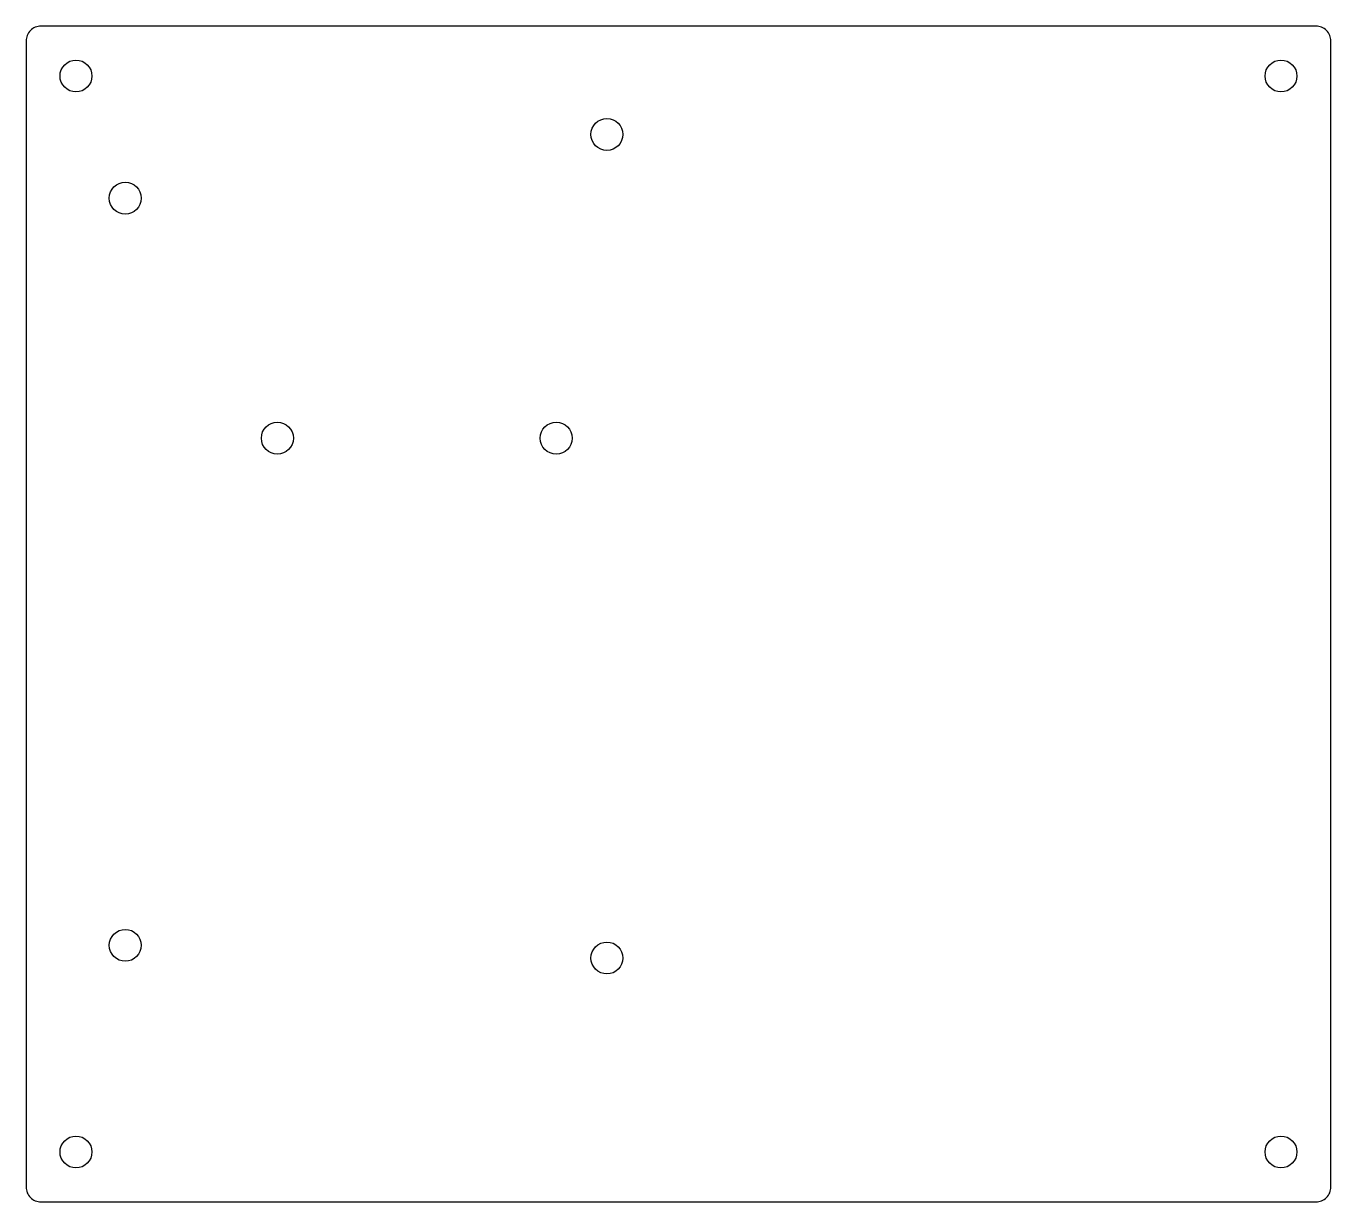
# Model space of a CAD drawing. Extents: x 1575 to 1706, y 642 to 760.
import ezdxf

# ---------------------------------------------------------------- set-up
doc = ezdxf.new("R2010")
doc.units = 0
doc.layers.get('0').update_dxf_attribs({"linetype": 'CONTINUOUS'})

msp = doc.modelspace()

# ---------------------------------------------------------------- linework, layer by layer
msp.add_lwpolyline([(1576.64, 759.72, 0.414214), (1575.14, 758.22), (1575.14, 643.45, 0.414214), (1576.64, 641.95), (1704.38, 641.95, 0.414214), (1705.88, 643.45), (1705.88, 758.22, 0.414214), (1704.38, 759.72)], format="xyb", close=True)
for centre in [(1580.14, 754.72), (1700.88, 754.72), (1633.34, 748.87), (1585.08, 742.49), (1600.32, 718.45), (1628.26, 718.45), (1585.08, 667.65), (1633.34, 666.38), (1580.14, 646.95), (1700.88, 646.95)]:
    msp.add_circle(centre, 1.6)

doc.saveas('drawing.dxf')
